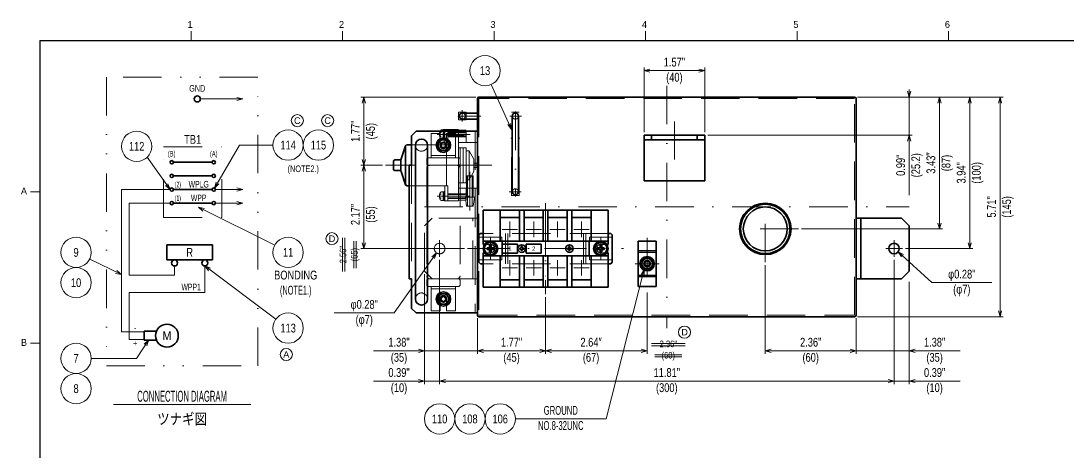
# Model space of a CAD drawing. Header units: millimetres. Extents: x 7 to 587, y 2 to 418.
# Drawn here: x 26.8 to 372.5, y 274.1 to 416.4 of the extents above; entities that cross this region are included whole.
import ezdxf
from ezdxf.enums import TextEntityAlignment as Align

# ---------------------------------------------------------------- set-up
doc = ezdxf.new("R2010")
doc.units = ezdxf.units.MM
for name, pattern in [('DASHDOT', [25.3, 12.7, -6.3, 0, -6.3]), ('DASHED', [19, 12.7, -6.3]), ('DIVIDE', [31.6, 12.7, -6.3, 0, -6.3, 0, -6.3])]:
    doc.linetypes.add(name, pattern=pattern)
for name, color, linetype in [('GR1_01', 7, 'Continuous'), ('GR1_02', 7, 'Continuous'), ('GR1_03', 7, 'Continuous'), ('GR1_04', 7, 'Continuous'), ('GR1_05', 7, 'Continuous'), ('GR1_06', 7, 'Continuous'), ('GR1_08', 7, 'Continuous'), ('GR1_10', 7, 'Continuous'), ('GR1_11', 7, 'Continuous'), ('GR1_12', 7, 'Continuous'), ('GR1_14', 7, 'Continuous'), ('GR1_15', 7, 'Continuous'), ('GR1_16', 7, 'Continuous'), ('GR2_02', 7, 'Continuous'), ('GR2_03', 7, 'Continuous'), ('GR2_05', 7, 'Continuous'), ('図面枠C7M', 7, 'Continuous'), ('表題、部品表_rev', 7, 'Continuous')]:
    doc.layers.add(name, color=color, linetype=linetype)
doc.styles.add('HG丸ｺﾞｼｯｸM-PRO', font='')
doc.styles.get('HG丸ｺﾞｼｯｸM-PRO').set_extended_font_data('HG丸ｺﾞｼｯｸM-PRO')

# ---------------------------------------------------------------- blocks, each defined once
blk = doc.blocks.new('BLKF023')
at = {"layer": '図面枠C7M', "color": 4, "linetype": 'Continuous', "lineweight": 13}
for p, q in [((83, 413), (83, 410)), ((133, 413), (133, 410)), ((183, 413), (183, 410)), ((233, 413), (233, 410)), ((283, 413), (283, 410)), ((333, 413), (333, 410)), ((30, 360), (33, 360)), ((30, 310), (33, 310))]:
    blk.add_line(p, q, dxfattribs=at)
at = {"layer": '図面枠C7M', "color": 2, "linetype": 'Continuous', "lineweight": 25}
for q in [(587, 410), (33, 10)]:
    blk.add_line((33, 410), q, dxfattribs=at)
at = {"layer": '図面枠C7M', "color": 4, "linetype": 'Continuous', "lineweight": 13, "style": 'HG丸ｺﾞｼｯｸM-PRO'}
for s, width, p in [('1', 1.003994, (81.79, 413.45)), ('2', 1.003994, (131.79, 413.45)), ('3', 1.003994, (181.79, 413.45)), ('4', 1.003994, (231.79, 413.45)), ('5', 1.003994, (281.79, 413.45)), ('6', 1.003994, (331.79, 413.45)), ('A', 1.002405, (26.79, 358.45)), ('B', 1.004704, (26.79, 308.45))]:
    blk.add_text(s, height=2.25, dxfattribs=dict(at, width=width)).set_placement(p, align=Align.BOTTOM_LEFT)
blk = doc.blocks.new('BLKF035')
at = {"layer": 'GR1_01', "color": 3, "linetype": 'Continuous', "lineweight": 35}
for p, q in [((177.5, 390.75), (177.5, 319.25)), ((178, 391.25), (302, 391.25)), ((302.5, 390.75), (302.5, 319.25)), ((178, 318.75), (302, 318.75))]:
    blk.add_line(p, q, dxfattribs=at)
at = {"layer": 'GR1_01', "color": 4, "linetype": 'DASHED', "lineweight": 13}
for p, q in [((302, 390.75), (178, 390.75)), ((178, 390.75), (178, 319.25)), ((302, 319.25), (302, 390.75)), ((178, 319.25), (302, 319.25))]:
    blk.add_line(p, q, dxfattribs=at)
at = {"layer": 'GR1_01', "color": 3, "linetype": 'Continuous', "lineweight": 35}
for centre, start, end in [((178, 390.75), 90, 180), ((302, 390.75), 0, 90), ((178, 319.25), 180, 270), ((302, 319.25), 270, 0)]:
    blk.add_arc(centre, 0.5, start, end, dxfattribs=at)
blk = doc.blocks.new('BLKF042')
at = {"layer": 'GR1_03', "color": 4, "linetype": 'DASHDOT', "lineweight": 13}
for p, q in [((272.5, 336.75), (272.5, 358.75)), ((283.5, 347.75), (261.5, 347.75))]:
    blk.add_line(p, q, dxfattribs=at)
at = {"layer": 'GR1_03', "color": 3, "linetype": 'Continuous', "lineweight": 35}
for radius in [8.5, 8.15, 7.25]:
    blk.add_circle((272.5, 347.75), radius, dxfattribs=at)
blk = doc.blocks.new('BLKF044')
at = {"layer": 'GR1_02', "color": 4, "linetype": 'DASHDOT', "lineweight": 13}
blk.add_line((242.5, 370.61), (242.5, 383.2), dxfattribs=at)
at = {"layer": 'GR1_02', "color": 3, "linetype": 'Continuous', "lineweight": 35}
for p, q in [((232.5, 378.65), (232.5, 363.65)), ((232.5, 378.65), (252.5, 378.65)), ((232.5, 377.15), (252.5, 377.15)), ((235, 378.65), (235, 377.15)), ((250, 378.65), (250, 377.15)), ((252.5, 378.65), (252.5, 363.65)), ((232.5, 363.65), (252.5, 363.65))]:
    blk.add_line(p, q, dxfattribs=at)
blk = doc.blocks.new('BLKF046')
at = {"layer": 'GR1_06', "color": 3, "linetype": 'Continuous', "lineweight": 35}
for p, q in [((165.663943, 380.345963), (166.15, 380.345963)), ((166.15, 380.420963), (166.5, 380.420963)), ((166.15, 380.420963), (166.15, 380)), ((166.5, 380.445963), (171.25, 380.445963)), ((166.5, 380.445963), (166.5, 380)), ((166.75, 380.445963), (166.75, 380)), ((167.75, 380.445963), (167.75, 380)), ((171.25, 380), (171.25, 380.445963)), ((171.25, 380.25), (173.75, 380.25)), ((173.75, 380.25), (173.75, 380)), ((152.36279, 370.844372), (153.774837, 375.155628)), ((153.75, 375), (153.75, 362.5)), ((154.25, 375.5), (155.75, 375.5)), ((149.75, 367.5), (149.75, 370)), ((151.887627, 370.5), (150.25, 370.5)), ((152.25, 370.655492), (152.25, 366.844509)), ((151.887627, 367), (150.25, 367)), ((152.36279, 366.655628), (153.774837, 362.344372)), ((154.25, 362), (155, 362))]:
    blk.add_line(p, q, dxfattribs=at)
at = {"layer": 'GR1_06', "color": 4, "linetype": 'DASHDOT', "lineweight": 13}
for p, q in [((164.182161, 378.945963), (175.053156, 378.945963)), ((182.22904, 368.75), (147.096587, 368.75)), ((175, 366.539986), (175, 353.75)), ((164.182161, 358.554038), (175.053156, 358.554038))]:
    blk.add_line(p, q, dxfattribs=at)
at = {"layer": 'GR1_06', "color": 4, "linetype": 'DASHED', "lineweight": 13}
for p, q in [((165.663943, 377.545963), (166.15, 377.545963)), ((166.15, 380), (166.15, 377.470963)), ((166.15, 378.79912), (166.5, 379.092805)), ((166.15, 377.470963), (166.5, 377.470963)), ((166.5, 380), (166.5, 377.445963)), ((166.5, 377.445963), (166.75, 377.445963)), ((166.75, 380), (166.75, 375.5)), ((173.024364, 378.75), (167.50815, 378.75)), ((167.75, 380), (167.75, 375.5)), ((167.75, 379.695963), (173.75, 379.695963)), ((167.75, 379.445963), (173.75, 379.445963)), ((167.75, 378.445963), (173.75, 378.445963)), ((167.75, 378.195963), (173.75, 378.195963)), ((171.25, 373.75), (171.25, 380)), ((173.75, 380), (173.75, 376.25)), ((155.75, 375.5), (171.25, 375.5)), ((167.25, 375.5), (167.25, 373.25)), ((171.25, 376.25), (177.5, 376.25)), ((173.75, 374.5), (171.25, 374.5)), ((171.25, 363.75), (171.25, 373.75)), ((171.75, 363), (171.75, 374.5)), ((172.75, 363), (172.75, 374.5)), ((173.75, 363), (173.75, 374.5)), ((174.75, 373.5), (173.75, 373.5)), ((174.75, 364), (174.75, 373.5)), ((176.25, 370.75), (174.75, 373.5)), ((177.5, 376.25), (177.5, 361.25)), ((167.25, 373.25), (167.25, 364.25)), ((176.25, 366.75), (176.25, 370.75)), ((174.75, 364), (176.25, 366.75)), ((177.25, 369.5), (176.25, 369.5)), ((177.25, 368), (176.25, 368)), ((177.25, 368), (177.25, 369.5)), ((167.25, 364.25), (167.25, 362)), ((171.25, 357.054038), (171.25, 363.75)), ((173.75, 363), (171.25, 363)), ((174.75, 364), (173.75, 364)), ((176.125, 365.25), (173.875, 365.25)), ((173.875, 365.25), (173.875, 361.25)), ((174.25, 365.25), (174.25, 355.25)), ((175.75, 365.25), (175.75, 355.25)), ((176.125, 365.25), (176.125, 361.25)), ((155, 362), (171.25, 362)), ((165.663943, 359.954038), (166.15, 359.954038)), ((166.15, 357.079038), (166.15, 360.029038)), ((166.15, 360.029038), (166.5, 360.029038)), ((166.5, 357.054038), (166.5, 360.054038)), ((166.5, 360.054038), (166.75, 360.054038)), ((166.75, 357.054038), (166.75, 362)), ((167.75, 357.054038), (167.75, 362)), ((171.25, 361.25), (177.5, 361.25)), ((173.75, 361.25), (173.75, 358.25)), ((173.875, 361.25), (173.875, 358.25)), ((176.125, 361.25), (176.125, 358.25)), ((165.663943, 357.154038), (166.15, 357.154038)), ((166.15, 358.407195), (166.5, 358.70088)), ((166.15, 357.079038), (166.5, 357.079038)), ((166.5, 357.054038), (171.25, 357.054038)), ((167.75, 359.304038), (173.75, 359.304038)), ((167.75, 359.054038), (173.75, 359.054038)), ((167.75, 358.054038), (173.75, 358.054038)), ((167.75, 357.804038), (173.75, 357.804038)), ((171.25, 357.25), (173.625, 357.25)), ((173.875, 355.25), (173.521019, 358.08185)), ((173.625, 357.25), (173.75, 357.25)), ((173.669917, 358.25), (176.330083, 358.25)), ((173.75, 358.25), (173.75, 357.25)), ((176.125, 355.25), (176.478924, 358.081395)), ((173.875, 355.25), (176.125, 355.25))]:
    blk.add_line(p, q, dxfattribs=at)
at = {"layer": 'GR1_06', "color": 3, "linetype": 'Continuous', "lineweight": 35}
for centre, radius, start, end in [((165.663943, 379.845963), 0.5, 90, 153.256316), ((167.45, 378.945963), 2.5, 153.256316, 155.06342139), ((154.25, 375), 0.5, 90, 180), ((150.25, 370), 0.5, 90, 180), ((151.887627, 371), 0.5, 270, 341.865058), ((150.25, 367.5), 0.5, 180, 270), ((151.887627, 366.5), 0.5, 18.134942, 90), ((154.25, 362.5), 0.5, 180, 270)]:
    blk.add_arc(centre, radius, start, end, dxfattribs=at)
at = {"layer": 'GR1_06', "color": 4, "linetype": 'DASHED', "lineweight": 13}
for centre, radius, start, end in [((167.45, 378.945963), 2.5, 155.06342139, 206.743684), ((165.65, 378.945963), 0.7, 98.213211, 196.25705006), ((165.65, 378.945963), 0.7, 196.25705006, 261.786789), ((165.663943, 378.045963), 0.5, 206.743684, 270), ((167.45, 358.554038), 2.5, 153.256316, 206.743684), ((165.663943, 359.454038), 0.5, 90, 153.256316), ((165.65, 358.554038), 0.7, 98.213211, 261.786789), ((165.663943, 357.654038), 0.5, 206.743684, 270), ((173.669917, 358.1), 0.15, 90, 187.125016), ((176.330083, 358.1), 0.15, 352.874984, 90)]:
    blk.add_arc(centre, radius, start, end, dxfattribs=at)
blk = doc.blocks.new('BLKF047')
at = {"layer": 'GR1_05', "color": 4, "linetype": 'DASHDOT', "lineweight": 13}
for p, q in [((200, 356.25), (200, 326.25)), ((188.19, 345.06), (188.19, 350.14)), ((196.06, 345.06), (196.06, 350.14)), ((203.94, 345.06), (203.94, 350.14)), ((211.81, 345.06), (211.81, 350.14)), ((185.65, 347.6), (190.73, 347.6)), ((193.52, 347.6), (198.6, 347.6)), ((201.4, 347.6), (206.48, 347.6)), ((209.27, 347.6), (214.35, 347.6)), ((181.78, 337.44), (181.78, 345.06)), ((218.22, 337.44), (218.22, 345.06)), ((175.37, 341.25), (224.63, 341.25)), ((188.19, 337.44), (188.19, 332.36)), ((196.06, 337.44), (196.06, 332.36)), ((203.94, 337.44), (203.94, 332.36)), ((211.81, 337.44), (211.81, 332.36)), ((185.65, 334.9), (190.73, 334.9)), ((193.52, 334.9), (198.6, 334.9)), ((201.4, 334.9), (206.48, 334.9)), ((209.27, 334.9), (214.35, 334.9))]:
    blk.add_line(p, q, dxfattribs=at)
at = {"layer": 'GR1_05', "color": 3, "linetype": 'Continuous', "lineweight": 35}
for p, q in [((179.36, 353.95), (220.64, 353.95)), ((179.36, 342.65), (179.36, 353.95)), ((185.01, 353.95), (185.01, 343.66)), ((191.36, 353.95), (191.36, 343.66)), ((192.89, 343.66), (192.89, 353.95)), ((199.24, 343.66), (199.24, 353.95)), ((200.76, 343.66), (200.76, 353.95)), ((207.11, 343.66), (207.11, 353.95)), ((208.64, 343.66), (208.64, 353.95)), ((214.99, 343.66), (214.99, 353.95)), ((220.64, 342.65), (220.64, 353.95)), ((185.01, 351.54), (191.36, 351.54)), ((192.89, 351.54), (199.24, 351.54)), ((200.76, 351.54), (207.11, 351.54)), ((208.64, 351.54), (214.99, 351.54)), ((179.36, 343.66), (220.64, 343.66)), ((179.83, 342.65), (179.36, 342.65)), ((185.65, 343.66), (185.65, 338.84)), ((214.35, 343.66), (214.35, 338.84)), ((220.17, 342.65), (220.64, 342.65)), ((179.36, 339.85), (179.36, 328.55)), ((179.83, 339.85), (179.36, 339.85)), ((179.36, 338.84), (220.64, 338.84)), ((185.01, 328.55), (185.01, 338.84)), ((191.36, 328.55), (191.36, 338.84)), ((192.89, 328.55), (192.89, 338.84)), ((199.24, 328.55), (199.24, 338.84)), ((200.76, 328.55), (200.76, 338.84)), ((207.11, 328.55), (207.11, 338.84)), ((208.64, 328.55), (208.64, 338.84)), ((214.99, 328.55), (214.99, 338.84)), ((220.17, 339.85), (220.64, 339.85)), ((220.64, 339.85), (220.64, 336.64)), ((220.64, 336.64), (220.64, 328.55)), ((179.36, 328.55), (220.64, 328.55)), ((185.01, 330.96), (191.36, 330.96)), ((192.89, 330.96), (199.24, 330.96)), ((200.76, 330.96), (207.11, 330.96)), ((208.64, 330.96), (214.99, 330.96))]:
    blk.add_line(p, q, dxfattribs=at)
at = {"layer": 'GR1_05', "color": 4, "linetype": 'DASHED', "lineweight": 13}
for p, q in [((181.78, 342.65), (179.83, 342.65)), ((218.22, 342.65), (220.17, 342.65)), ((181.78, 339.85), (179.83, 339.85)), ((218.22, 339.85), (220.17, 339.85))]:
    blk.add_line(p, q, dxfattribs=at)
at = {"layer": 'GR1_05', "color": 3, "linetype": 'Continuous', "lineweight": 35}
for centre, start, end in [((181.78, 341.25), 270, 90), ((218.22, 341.25), 90, 270)]:
    blk.add_arc(centre, 2.41, start, end, dxfattribs=at)
at = {"layer": 'GR1_05', "color": 4, "linetype": 'DASHED', "lineweight": 13}
for centre, start, end in [((181.78, 341.25), 270, 90), ((218.22, 341.25), 90, 270)]:
    blk.add_arc(centre, 1.4, start, end, dxfattribs=at)
blk = doc.blocks.new('BLKF056')
at = {"layer": 'GR1_02', "color": 4, "linetype": 'DASHED', "lineweight": 13}
for p, q in [((162.5, 351.25), (160, 348.75)), ((177.5, 351.25), (162.5, 351.25)), ((176, 331.25), (176, 351.25)), ((177.5, 331.25), (177.5, 351.25)), ((160, 333.75), (160, 348.75)), ((162.5, 331.25), (160, 333.75)), ((177.5, 331.25), (162.5, 331.25))]:
    blk.add_line(p, q, dxfattribs=at)
at = {"layer": 'GR1_02', "color": 4, "linetype": 'DASHDOT', "lineweight": 13}
for p, q in [((165, 344), (165, 338.5)), ((167.75, 341.25), (162.25, 341.25))]:
    blk.add_line(p, q, dxfattribs=at)
at = {"layer": 'GR1_02', "color": 4, "linetype": 'DASHED', "lineweight": 13}
blk.add_circle((165, 341.25), 1.75, dxfattribs=at)
blk = doc.blocks.new('BLKF057')
at = {"layer": 'GR1_02', "color": 3, "linetype": 'Continuous', "lineweight": 35}
for p, q in [((302.5, 351.25), (317.5, 351.25)), ((302.5, 331.25), (302.5, 351.25)), ((304, 331.25), (304, 351.25)), ((317.5, 351.25), (320, 348.75)), ((320, 333.75), (320, 348.75)), ((320, 333.75), (317.5, 331.25)), ((302.5, 331.25), (317.5, 331.25))]:
    blk.add_line(p, q, dxfattribs=at)
at = {"layer": 'GR1_02', "color": 4, "linetype": 'DASHDOT', "lineweight": 13}
for p, q in [((315, 344), (315, 338.5)), ((312.25, 341.25), (317.75, 341.25))]:
    blk.add_line(p, q, dxfattribs=at)
at = {"layer": 'GR1_02', "color": 3, "linetype": 'Continuous', "lineweight": 35}
blk.add_circle((315, 341.25), 1.75, dxfattribs=at)
blk = doc.blocks.new('FXTIP_ARROW_S')
at = {"color": 0, "linetype": 'Continuous', "lineweight": -2}
for q in [(-1, 0), (-0.97, 0.26), (-0.97, -0.26)]:
    blk.add_line((0, 0), q, dxfattribs=at)
blk = doc.blocks.new('FXTIP_ARROW_E')
at = {"color": 0, "linetype": 'Continuous', "lineweight": -2}
for q in [(-1, 0), (-0.97, 0.26), (-0.97, -0.26)]:
    blk.add_line((0, 0), q, dxfattribs=at)
blk = doc.blocks.new('BLKF076')
at = {"layer": 'GR2_02', "color": 3, "linetype": 'Continuous', "lineweight": 35}
for p, q in [((90, 342.5), (75, 342.5)), ((75, 342.5), (75, 337.5)), ((90, 337.5), (90, 342.5)), ((75, 337.5), (90, 337.5))]:
    blk.add_line(p, q, dxfattribs=at)
for centre in [(77.5, 336.5), (87.5, 336.5)]:
    blk.add_circle(centre, 1, dxfattribs=at)
at = {"layer": 'GR2_02', "color": 3, "linetype": 'Continuous', "lineweight": 35, "style": 'HG丸ｺﾞｼｯｸM-PRO', "width": 0.781552}
blk.add_text('R', height=2.91, dxfattribs=at).set_placement((82.5, 340), align=Align.MIDDLE_CENTER)
blk = doc.blocks.new('BLKF077')
at = {"layer": 'GR2_02', "color": 4, "linetype": 'DASHDOT', "lineweight": 13}
for p, q in [((73.88, 351.5), (73.88, 374.89)), ((73.88, 374.89), (93.13, 374.89)), ((93.13, 351.5), (93.13, 374.89)), ((73.88, 351.5), (93.13, 351.5))]:
    blk.add_line(p, q, dxfattribs=at)
at = {"layer": 'GR2_02', "color": 3, "linetype": 'Continuous', "lineweight": 35}
for p, q in [((77.11, 369.75), (89.89, 369.75)), ((77.11, 365.25), (89.89, 365.25)), ((77.11, 360.75), (89.89, 360.75)), ((77.11, 356.25), (89.89, 356.25))]:
    blk.add_line(p, q, dxfattribs=at)
for centre in [(76.56, 369.75), (90.44, 369.75), (76.56, 365.25), (90.44, 365.25), (76.56, 360.75), (90.44, 360.75), (76.56, 356.25), (90.44, 356.25)]:
    blk.add_circle(centre, 0.55, dxfattribs=at)
blk = doc.blocks.new('BLKF078')
at = {"layer": 'GR2_02', "color": 3, "linetype": 'Continuous', "lineweight": 35}
for p, q in [((71.563068, 314), (67.5, 314)), ((67.5, 314), (67.5, 311)), ((71.563068, 311), (67.5, 311))]:
    blk.add_line(p, q, dxfattribs=at)
blk.add_circle((75, 312.5), 3.75, dxfattribs=at)
at = {"layer": 'GR2_02', "color": 3, "linetype": 'Continuous', "lineweight": 35, "style": 'HG丸ｺﾞｼｯｸM-PRO', "width": 0.914323}
blk.add_text('M', height=2.909091, dxfattribs=at).set_placement((75, 312.5), align=Align.MIDDLE_CENTER)
blk = doc.blocks.new('BLKF083')
at = {"layer": 'GR1_02', "color": 3, "linetype": 'Continuous', "lineweight": 35}
for p, q in [((155.75, 378.5), (157.25, 380)), ((155.75, 378.5), (155.75, 368.75)), ((157.25, 380), (177.5, 380)), ((177.5, 380), (177.5, 320)), ((155, 368.75), (155, 331.25)), ((155, 368.75), (155.75, 368.75)), ((155, 331.25), (155.75, 331.25)), ((155.75, 331.25), (155.75, 321.5)), ((155.75, 321.5), (157.25, 320)), ((157.25, 320), (177.5, 320))]:
    blk.add_line(p, q, dxfattribs=at)
at = {"layer": 'GR1_02', "color": 4, "linetype": 'DASHED', "lineweight": 13}
for p, q in [((176.75, 380), (176.75, 320)), ((155.75, 368.75), (155.75, 331.25))]:
    blk.add_line(p, q, dxfattribs=at)
blk = doc.blocks.new('BLKF084')
at = {"layer": 'GR1_02', "color": 3, "linetype": 'Continuous', "lineweight": 35}
for p, q in [((230.5, 343.75), (230.5, 328.75)), ((236.5, 343.75), (230.5, 343.75)), ((236.5, 343.75), (236.5, 328.75)), ((236.5, 340.5), (230.5, 340.5)), ((236.5, 332), (230.5, 332)), ((236.5, 328.75), (230.5, 328.75))]:
    blk.add_line(p, q, dxfattribs=at)
at = {"layer": 'GR1_02', "color": 4, "linetype": 'DASHDOT', "lineweight": 13}
for p, q in [((233.5, 344.75), (233.5, 327.75)), ((237.5, 336.25), (229.5, 336.25))]:
    blk.add_line(p, q, dxfattribs=at)
at = {"layer": 'GR1_02', "color": 4, "linetype": 'DASHED', "lineweight": 13}
for p, q in [((236.5, 340), (230.5, 340)), ((236.5, 332.5), (230.5, 332.5))]:
    blk.add_line(p, q, dxfattribs=at)
blk.add_circle((233.5, 336.25), 1.12, dxfattribs=at)
blk = doc.blocks.new('BLKF095')
at = {"layer": 'GR1_10', "color": 3, "linetype": 'Continuous', "lineweight": 35}
for p, q in [((232.49, 338), (231.48, 336.25)), ((231.48, 336.25), (232.49, 334.5)), ((234.51, 338), (232.49, 338)), ((235.52, 336.25), (234.51, 338)), ((234.51, 334.5), (235.52, 336.25)), ((232.49, 334.5), (234.51, 334.5))]:
    blk.add_line(p, q, dxfattribs=at)
for radius in [2.38, 1.75, 1, 0.8]:
    blk.add_circle((233.5, 336.25), radius, dxfattribs=at)
for start, end in [(127.0805, 172.9195), (187.0805, 232.9195), (67.0805, 112.9195), (7.0805, 52.9195), (307.0805, 352.9195), (247.0805, 292.9195)]:
    blk.add_arc((233.5, 336.25), 1.9, start, end, dxfattribs=at)
blk = doc.blocks.new('BLKF112')
at = {"layer": 'GR1_01', "color": 4, "linetype": 'DASHDOT', "lineweight": 13}
for p, q in [((171.04, 385), (178.56, 385)), ((172.5, 383.16), (172.5, 386.98))]:
    blk.add_line(p, q, dxfattribs=at)
at = {"layer": 'GR1_01', "color": 3, "linetype": 'Continuous', "lineweight": 35}
for p, q in [((172.5, 386), (177.5, 386)), ((172.5, 384), (177.5, 384))]:
    blk.add_line(p, q, dxfattribs=at)
blk.add_arc((172.5, 385), 1, 90, 270, dxfattribs=at)
at = {"layer": 'GR1_01', "color": 4, "linetype": 'DASHED', "lineweight": 13}
blk.add_arc((172.5, 385), 1, 270, 90, dxfattribs=at)
blk = doc.blocks.new('BLKF113')
at = {"layer": 'GR1_01', "color": 4, "linetype": 'DASHDOT', "lineweight": 13}
for p, q in [((188.16, 385), (191.98, 385)), ((190, 386.46), (190, 358.49)), ((187.98, 360), (191.89, 360))]:
    blk.add_line(p, q, dxfattribs=at)
at = {"layer": 'GR1_01', "color": 3, "linetype": 'Continuous', "lineweight": 35}
for p, q in [((189, 385), (189, 360)), ((191, 385), (191, 360))]:
    blk.add_line(p, q, dxfattribs=at)
for centre, start, end in [((190, 385), 0, 180), ((190, 360), 180, 0)]:
    blk.add_arc(centre, 1, start, end, dxfattribs=at)
at = {"layer": 'GR1_01', "color": 4, "linetype": 'DASHED', "lineweight": 13}
for centre, start, end in [((190, 385), 180, 0), ((190, 360), 0, 180)]:
    blk.add_arc(centre, 1, start, end, dxfattribs=at)
blk = doc.blocks.new('BLKF121')
at = {"layer": 'GR1_02', "color": 3, "linetype": 'Continuous', "lineweight": 35}
for p, q in [((178, 345.75), (178.5, 346.25)), ((178, 336.75), (178, 345.75)), ((179.3625, 346.25), (178.5, 346.25)), ((221.5, 346.25), (220.6375, 346.25)), ((221.5, 346.25), (222, 345.75)), ((222, 336.75), (222, 345.75)), ((178.5, 336.25), (178, 336.75)), ((179.3625, 336.25), (178.5, 336.25)), ((221.5, 336.25), (220.6375, 336.25)), ((221.5, 336.25), (222, 336.75))]:
    blk.add_line(p, q, dxfattribs=at)
at = {"layer": 'GR1_02', "color": 4, "linetype": 'DASHED', "lineweight": 13}
for p, q in [((220.6375, 346.25), (179.3625, 346.25)), ((186.75, 346.25), (186.75, 336.25)), ((187.5, 346.25), (187.5, 336.25)), ((212.5, 346.25), (212.5, 336.25)), ((213.25, 346.25), (213.25, 336.25)), ((220.6375, 336.25), (179.3625, 336.25))]:
    blk.add_line(p, q, dxfattribs=at)
blk = doc.blocks.new('BLKF122')
at = {"layer": 'GR1_02', "color": 4, "linetype": 'DASHED', "lineweight": 13}
for p, q in [((214.5, 345), (222, 345)), ((214.5, 337.5), (214.5, 345)), ((222, 337.5), (222, 345)), ((222, 337.5), (214.5, 337.5))]:
    blk.add_line(p, q, dxfattribs=at)
blk = doc.blocks.new('BLKF123')
at = {"layer": 'GR1_02', "color": 4, "linetype": 'DASHED', "lineweight": 13}
for p, q in [((185.5, 345), (178, 345)), ((178, 337.5), (178, 345)), ((185.5, 337.5), (185.5, 345)), ((178, 337.5), (185.5, 337.5))]:
    blk.add_line(p, q, dxfattribs=at)
blk = doc.blocks.new('BLKF120')
at = {"layer": 'GR1_02', "color": 4, "linetype": 'DASHDOT', "lineweight": 13}
for p, q in [((200, 351.25), (200, 331.25)), ((181.75, 344.5), (181.75, 338)), ((218.25, 344.5), (218.25, 338)), ((174.25, 341.25), (225.75, 341.25))]:
    blk.add_line(p, q, dxfattribs=at)
at = {"layer": 'GR1_02', "color": 3, "linetype": 'Continuous', "lineweight": 35}
blk.add_blockref('BLKF121', (0, 0), dxfattribs=at)
at = {"layer": 'GR1_02', "color": 4, "linetype": 'DASHED', "lineweight": 13}
for name in ['BLKF123', 'BLKF122']:
    blk.add_blockref(name, (0, 0), dxfattribs=at)
blk = doc.blocks.new('BLKF134')
at = {"layer": 'GR1_10', "color": 3, "linetype": 'Continuous', "lineweight": 35}
for p, q in [((181.475, 342.35), (182.025, 342.35)), ((181.475, 342.35), (181.475, 341.8)), ((182.025, 342.35), (182.025, 341.8)), ((180.65, 341.525), (180.65, 340.975)), ((180.65, 341.525), (181.2, 341.525)), ((180.65, 340.975), (181.2, 340.975)), ((181.475, 340.7), (181.475, 340.15)), ((181.475, 340.15), (182.025, 340.15)), ((182.025, 340.7), (182.025, 340.15)), ((182.3, 341.525), (182.85, 341.525)), ((182.3, 340.975), (182.85, 340.975)), ((182.85, 341.525), (182.85, 340.975))]:
    blk.add_line(p, q, dxfattribs=at)
for radius in [2.375, 2]:
    blk.add_circle((181.75, 341.25), radius, dxfattribs=at)
for centre, start, end in [((181.2, 341.8), 270, 0), ((181.2, 340.7), 0, 90), ((182.3, 341.8), 180, 270), ((182.3, 340.7), 90, 180)]:
    blk.add_arc(centre, 0.275, start, end, dxfattribs=at)
blk = doc.blocks.new('BLKF135')
at = {"layer": 'GR1_10', "color": 3, "linetype": 'Continuous', "lineweight": 35}
for p, q in [((217.975, 342.35), (218.525, 342.35)), ((217.975, 342.35), (217.975, 341.8)), ((218.525, 342.35), (218.525, 341.8)), ((217.15, 341.525), (217.15, 340.975)), ((217.15, 341.525), (217.7, 341.525)), ((217.15, 340.975), (217.7, 340.975)), ((217.975, 340.7), (217.975, 340.15)), ((217.975, 340.15), (218.525, 340.15)), ((218.525, 340.7), (218.525, 340.15)), ((218.8, 341.525), (219.35, 341.525)), ((218.8, 340.975), (219.35, 340.975)), ((219.35, 341.525), (219.35, 340.975))]:
    blk.add_line(p, q, dxfattribs=at)
for radius in [2.375, 2]:
    blk.add_circle((218.25, 341.25), radius, dxfattribs=at)
for centre, start, end in [((217.7, 341.8), 270, 0), ((217.7, 340.7), 0, 90), ((218.8, 341.8), 180, 270), ((218.8, 340.7), 90, 180)]:
    blk.add_arc(centre, 0.275, start, end, dxfattribs=at)
blk = doc.blocks.new('BLKF136')
at = {"layer": 'GR1_05', "color": 3, "linetype": 'Continuous', "lineweight": 35}
for p, q in [((207.199, 341.41875), (207.199, 341.08125)), ((207.199, 341.41875), (207.5365, 341.41875)), ((207.199, 341.08125), (207.5365, 341.08125)), ((207.70525, 341.925), (208.04275, 341.925)), ((207.70525, 341.925), (207.70525, 341.5875)), ((207.70525, 340.9125), (207.70525, 340.575)), ((207.70525, 340.575), (208.04275, 340.575)), ((208.04275, 341.925), (208.04275, 341.5875)), ((208.04275, 340.9125), (208.04275, 340.575)), ((208.2115, 341.41875), (208.549, 341.41875)), ((208.2115, 341.08125), (208.549, 341.08125)), ((208.549, 341.41875), (208.549, 341.08125))]:
    blk.add_line(p, q, dxfattribs=at)
blk.add_circle((207.874, 341.25), 1.25, dxfattribs=at)
for centre, start, end in [((207.5365, 341.5875), 270, 0), ((207.5365, 340.9125), 0, 90), ((208.2115, 341.5875), 180, 270), ((208.2115, 340.9125), 90, 180)]:
    blk.add_arc(centre, 0.16875, start, end, dxfattribs=at)
blk = doc.blocks.new('BLKF137')
at = {"layer": 'GR1_05', "color": 3, "linetype": 'Continuous', "lineweight": 35}
for p, q in [((191.451, 341.41875), (191.451, 341.08125)), ((191.451, 341.41875), (191.7885, 341.41875)), ((191.451, 341.08125), (191.7885, 341.08125)), ((191.95725, 341.925), (192.29475, 341.925)), ((191.95725, 341.925), (191.95725, 341.5875)), ((191.95725, 340.9125), (191.95725, 340.575)), ((191.95725, 340.575), (192.29475, 340.575)), ((192.29475, 341.925), (192.29475, 341.5875)), ((192.29475, 340.9125), (192.29475, 340.575)), ((192.4635, 341.41875), (192.801, 341.41875)), ((192.4635, 341.08125), (192.801, 341.08125)), ((192.801, 341.41875), (192.801, 341.08125))]:
    blk.add_line(p, q, dxfattribs=at)
blk.add_circle((192.126, 341.25), 1.25, dxfattribs=at)
for centre, start, end in [((191.7885, 341.5875), 270, 0), ((191.7885, 340.9125), 0, 90), ((192.4635, 341.5875), 180, 270), ((192.4635, 340.9125), 90, 180)]:
    blk.add_arc(centre, 0.16875, start, end, dxfattribs=at)
blk = doc.blocks.new('BLKF138')
at = {"layer": 'GR1_11', "color": 3, "linetype": 'Continuous', "lineweight": 35}
for p, q in [((193.563, 342.75), (198.563, 342.75)), ((193.563, 339.75), (193.563, 342.75)), ((198.563, 339.75), (198.563, 342.75)), ((193.563, 339.75), (198.563, 339.75))]:
    blk.add_line(p, q, dxfattribs=at)
blk = doc.blocks.new('BLKF139')
at = {"layer": 'GR1_11', "color": 3, "linetype": 'Continuous', "lineweight": 35}
for p, q in [((185.689, 342.75), (190.689, 342.75)), ((185.689, 339.75), (185.689, 342.75)), ((190.689, 339.75), (190.689, 342.75)), ((185.689, 339.75), (190.689, 339.75))]:
    blk.add_line(p, q, dxfattribs=at)
blk = doc.blocks.new('BLKF145')
at = {"layer": 'GR1_08', "color": 3, "linetype": 'Continuous', "lineweight": 35}
for p, q in [((157, 375.4), (157, 324.6)), ((161, 375.4), (161, 324.6))]:
    blk.add_line(p, q, dxfattribs=at)
for centre, start, end in [((159, 375.4), 0, 180), ((159, 324.6), 180, 0)]:
    blk.add_arc(centre, 2, start, end, dxfattribs=at)
at = {"layer": 'GR1_08', "color": 4, "linetype": 'DASHED', "lineweight": 13}
for centre, start, end in [((159, 375.4), 180, 0), ((159, 324.6), 0, 180)]:
    blk.add_arc(centre, 2, start, end, dxfattribs=at)
blk = doc.blocks.new('BLKF155')
at = {"layer": 'GR1_12', "color": 4, "linetype": 'DIVIDE', "lineweight": 13}
for p, q in [((188.75, 358.75), (188.75, 386.25)), ((188.75, 386.25), (191.25, 386.25)), ((191.25, 358.75), (191.25, 386.25)), ((188.75, 358.75), (191.25, 358.75))]:
    blk.add_line(p, q, dxfattribs=at)
blk = doc.blocks.new('BLKF159')
at = {"layer": 'GR1_12', "color": 4, "linetype": 'DIVIDE', "lineweight": 13}
for p, q in [((171.25, 386.25), (173.75, 386.25)), ((171.25, 386.25), (171.25, 383.75)), ((171.25, 383.75), (173.75, 383.75)), ((173.75, 386.25), (173.75, 383.75))]:
    blk.add_line(p, q, dxfattribs=at)
blk = doc.blocks.new('BLKF170')
at = {"layer": 'GR1_04', "color": 4, "linetype": 'DASHED', "lineweight": 13}
for p, q in [((160.75, 330.75), (160.75, 329.25)), ((171.25, 331.25), (161.25, 331.25)), ((161.25, 328.75), (171.25, 328.75)), ((171.75, 330.75), (171.75, 329.25))]:
    blk.add_line(p, q, dxfattribs=at)
for centre, start, end in [((161.25, 330.75), 90, 180), ((161.25, 329.25), 180, 270), ((171.25, 330.75), 0, 90), ((171.25, 329.25), 270, 0)]:
    blk.add_arc(centre, 0.5, start, end, dxfattribs=at)
blk = doc.blocks.new('BLKF171')
at = {"layer": 'GR1_04', "color": 4, "linetype": 'DASHED', "lineweight": 13}
for p, q in [((160.75, 369.25), (160.75, 370.75)), ((161.25, 371.25), (171.25, 371.25)), ((171.75, 369.25), (171.75, 370.75)), ((171.25, 368.75), (161.25, 368.75))]:
    blk.add_line(p, q, dxfattribs=at)
for centre, start, end in [((161.25, 370.75), 90, 180), ((171.25, 370.75), 0, 90), ((161.25, 369.25), 180, 270), ((171.25, 369.25), 270, 0)]:
    blk.add_arc(centre, 0.5, start, end, dxfattribs=at)
blk = doc.blocks.new('BLKF172')
at = {"layer": 'GR1_04', "color": 4, "linetype": 'DASHED', "lineweight": 13}
for p, q in [((160.75, 367.75), (160.75, 332.25)), ((161.75, 368.75), (170.75, 368.75)), ((171.75, 367.75), (171.75, 332.25)), ((161.75, 331.25), (170.75, 331.25))]:
    blk.add_line(p, q, dxfattribs=at)
for centre, start, end in [((161.75, 367.75), 90, 180), ((170.75, 367.75), 0, 90), ((161.75, 332.25), 180, 270), ((170.75, 332.25), 270, 0)]:
    blk.add_arc(centre, 1, start, end, dxfattribs=at)
blk = doc.blocks.new('BLKF173')
at = {"layer": 'GR1_04', "color": 4, "linetype": 'DASHED', "lineweight": 13}
for p, q in [((162.25, 328.75), (162.25, 320.75)), ((170.25, 328.75), (162.25, 328.75)), ((170.25, 328.75), (170.25, 320.75)), ((170.25, 328), (162.25, 328)), ((165.2, 324.75), (165.2, 320.75)), ((167.3, 324.75), (167.3, 320.75)), ((165.2, 320.75), (162.25, 320.75)), ((170.25, 320.75), (167.3, 320.75))]:
    blk.add_line(p, q, dxfattribs=at)
blk.add_arc((166.25, 324.75), 1.05, 0, 180, dxfattribs=at)
blk = doc.blocks.new('BLKF174')
at = {"layer": 'GR1_04', "color": 4, "linetype": 'DASHED', "lineweight": 13}
for p, q in [((162.25, 371.25), (162.25, 379.25)), ((165.2, 379.25), (162.25, 379.25)), ((165.2, 375.25), (165.2, 379.25)), ((170.25, 379.25), (167.3, 379.25)), ((167.3, 375.25), (167.3, 379.25)), ((170.25, 371.25), (170.25, 379.25)), ((170.25, 372), (162.25, 372)), ((170.25, 371.25), (162.25, 371.25))]:
    blk.add_line(p, q, dxfattribs=at)
blk.add_arc((166.25, 375.25), 1.05, 180, 0, dxfattribs=at)
blk = doc.blocks.new('BLKF169')
at = {"layer": 'GR1_04', "color": 4, "linetype": 'DASHED', "lineweight": 13}
for name in ['BLKF174', 'BLKF171', 'BLKF172', 'BLKF170', 'BLKF173']:
    blk.add_blockref(name, (0, 0), dxfattribs=at)
blk = doc.blocks.new('BLKF193')
at = {"layer": 'GR1_10', "color": 3, "linetype": 'Continuous', "lineweight": 35}
for p, q in [((165.24, 377.15), (164.23, 375.4)), ((167.26, 377.15), (165.24, 377.15)), ((168.27, 375.4), (167.26, 377.15)), ((164.23, 375.4), (165.24, 373.65)), ((165.24, 373.65), (167.26, 373.65)), ((167.26, 373.65), (168.27, 375.4))]:
    blk.add_line(p, q, dxfattribs=at)
for radius in [2.38, 1.75, 1, 0.8]:
    blk.add_circle((166.25, 375.4), radius, dxfattribs=at)
blk = doc.blocks.new('BLKF194')
at = {"layer": 'GR1_10', "color": 3, "linetype": 'Continuous', "lineweight": 35}
for p, q in [((165.24, 326.35), (164.23, 324.6)), ((167.26, 326.35), (165.24, 326.35)), ((168.27, 324.6), (167.26, 326.35)), ((164.23, 324.6), (165.24, 322.85)), ((165.24, 322.85), (167.26, 322.85)), ((167.26, 322.85), (168.27, 324.6))]:
    blk.add_line(p, q, dxfattribs=at)
for radius in [2.38, 1.75, 1, 0.8]:
    blk.add_circle((166.25, 324.6), radius, dxfattribs=at)
blk = doc.blocks.new('BLKF211')
at = {"layer": '表題、部品表_rev', "color": 4, "linetype": 'Continuous', "lineweight": 13}
blk.add_circle((114.39, 306.27), 2, dxfattribs=at)
at = {"layer": '表題、部品表_rev', "color": 4, "linetype": 'Continuous', "lineweight": 13, "style": 'HG丸ｺﾞｼｯｸM-PRO', "width": 1.042301}
blk.add_text('A', height=2.18, dxfattribs=at).set_placement((114.39, 306.27), align=Align.MIDDLE_CENTER)
blk = doc.blocks.new('BLKF222')
at = {"layer": 'GR2_05', "color": 4, "linetype": 'Continuous', "lineweight": 13}
blk.add_circle((118.04, 383.5), 2, dxfattribs=at)
at = {"layer": 'GR2_05', "color": 4, "linetype": 'Continuous', "lineweight": 13, "style": 'HG丸ｺﾞｼｯｸM-PRO', "width": 1.042931}
blk.add_text('C', height=2.18, rotation=360, dxfattribs=at).set_placement((118.04, 383.5), align=Align.MIDDLE_CENTER)
blk = doc.blocks.new('BLKF223')
at = {"layer": 'GR2_05', "color": 4, "linetype": 'Continuous', "lineweight": 13}
blk.add_circle((128.04, 383.5), 2, dxfattribs=at)
at = {"layer": 'GR2_05', "color": 4, "linetype": 'Continuous', "lineweight": 13, "style": 'HG丸ｺﾞｼｯｸM-PRO', "width": 1.042931}
blk.add_text('C', height=2.18, rotation=360, dxfattribs=at).set_placement((128.04, 383.5), align=Align.MIDDLE_CENTER)
blk = doc.blocks.new('BLKF226')
at = {"layer": 'GR1_14', "color": 4, "linetype": 'Continuous', "lineweight": 13}
blk.add_circle((245.86, 313.65), 2, dxfattribs=at)
at = {"layer": 'GR1_14', "color": 4, "linetype": 'Continuous', "lineweight": 13, "style": 'HG丸ｺﾞｼｯｸM-PRO', "width": 1.042833}
blk.add_text('D', height=2.18, dxfattribs=at).set_placement((245.86, 313.65), align=Align.MIDDLE_CENTER)
blk = doc.blocks.new('BLKF227')
at = {"layer": 'GR1_14', "color": 4, "linetype": 'Continuous', "lineweight": 13}
blk.add_circle((129.47, 344.51), 2, dxfattribs=at)
at = {"layer": 'GR1_14', "color": 4, "linetype": 'Continuous', "lineweight": 13, "style": 'HG丸ｺﾞｼｯｸM-PRO', "width": 1.042833}
blk.add_text('D', height=2.18, dxfattribs=at).set_placement((129.47, 344.51), align=Align.MIDDLE_CENTER)

msp = doc.modelspace()

# ---------------------------------------------------------------- linework, layer by layer
at = {"layer": 'GR1_01', "color": 4, "linetype": 'DASHDOT', "lineweight": 13}
for p, q in [((240, 395), (240, 315)), ((160, 355), (320, 355))]:
    msp.add_line(p, q, dxfattribs=at)
at = {"layer": 'GR1_14', "color": 4, "linetype": 'Continuous', "lineweight": 13}
for p, q in [((133, 333.69), (133, 344.79)), ((133.75, 333.69), (133.75, 344.79)), ((136.69, 334.78), (136.69, 343.68)), ((137.44, 334.78), (137.44, 343.68)), ((234.94, 309.9), (246.04, 309.9)), ((234.94, 309.15), (246.04, 309.15)), ((236.03, 306.21), (244.93, 306.21)), ((236.03, 305.46), (244.93, 305.46))]:
    msp.add_line(p, q, dxfattribs=at)
at = {"layer": 'GR1_15', "color": 4, "linetype": 'Continuous', "lineweight": 13}
for p, q in [((188.75, 380.62), (182.06, 395.44)), ((232.49, 334.5), (220, 285)), ((220, 285), (190, 285))]:
    msp.add_line(p, q, dxfattribs=at)
for centre in [(180, 400), (165, 285), (175, 285), (185, 285)]:
    msp.add_circle(centre, 5, dxfattribs=at)
at = {"layer": 'GR1_16', "color": 4, "linetype": 'Continuous', "lineweight": 13}
for p, q in [((232.5, 379.65), (232.5, 401)), ((252.5, 379.65), (252.5, 401)), ((232.5, 400), (252.5, 400)), ((177, 391.25), (139, 391.25)), ((140, 368.75), (140, 391.25)), ((303, 391.25), (351, 391.25)), ((303, 391.25), (341, 391.25)), ((303, 391.25), (331, 391.25)), ((303, 391.25), (321, 391.25)), ((320, 391.25), (320, 393.75)), ((320, 378.65), (320, 391.25)), ((330, 347.75), (330, 391.25)), ((340, 341.25), (340, 391.25)), ((350, 318.75), (350, 391.25)), ((253.5, 378.65), (321, 378.65)), ((320, 358.89), (320, 378.65)), ((146.1, 368.75), (139, 368.75)), ((140, 341.25), (140, 368.75)), ((284.5, 347.75), (331, 347.75)), ((173.25, 341.25), (139, 341.25)), ((163.99, 339.82), (150, 320)), ((316.4, 340.2), (327.5, 330)), ((318.75, 341.25), (341, 341.25)), ((165, 337.5), (165, 296.5)), ((272.5, 335.75), (272.5, 306.5)), ((315, 337.5), (315, 296.5)), ((160, 332.78), (160, 296.5)), ((160, 330.25), (160, 306.5)), ((320, 330.25), (320, 306.5)), ((320, 330.25), (320, 296.5)), ((327.5, 330), (347.26, 330)), ((200, 325.25), (200, 306.5)), ((233.5, 326.75), (233.5, 306.5)), ((150, 320), (130.24, 320)), ((177.5, 318.25), (177.5, 306.5)), ((177.5, 318.25), (177.5, 306.5)), ((302.5, 318.25), (302.5, 306.5)), ((302.5, 318.25), (302.5, 306.5)), ((303, 318.75), (351, 318.75)), ((143.2, 307.5), (160, 307.5)), ((160, 307.5), (177.5, 307.5)), ((177.5, 307.5), (180, 307.5)), ((177.5, 307.5), (200, 307.5)), ((200, 307.5), (233.5, 307.5)), ((272.5, 307.5), (302.5, 307.5)), ((300, 307.5), (302.5, 307.5)), ((302.5, 307.5), (320, 307.5)), ((320, 307.5), (336.8, 307.5)), ((143.2, 297.5), (160, 297.5)), ((160, 297.5), (165, 297.5)), ((165, 297.5), (315, 297.5)), ((315, 297.5), (320, 297.5)), ((320, 297.5), (336.8, 297.5))]:
    msp.add_line(p, q, dxfattribs=at)
at = {"layer": 'GR2_02', "color": 4, "linetype": 'Continuous', "lineweight": 13}
for p, q in [((86, 390.66), (100, 390.66)), ((90.99, 360.75), (100, 360.75)), ((90.99, 356.25), (100, 356.25))]:
    msp.add_line(p, q, dxfattribs=at)
at = {"layer": 'GR2_02', "color": 3, "linetype": 'Continuous', "lineweight": 35}
msp.add_circle((85, 390.66), 1, dxfattribs=at)
at = {"layer": 'GR2_03', "color": 4, "linetype": 'DIVIDE', "lineweight": 13}
for p, q in [((105, 397.89), (55, 397.89)), ((55, 397.89), (55, 302.5)), ((105, 302.5), (105, 397.89)), ((55, 302.5), (105, 302.5))]:
    msp.add_line(p, q, dxfattribs=at)
at = {"layer": 'GR2_03', "color": 4, "linetype": 'Continuous', "lineweight": 13}
for p, q in [((76.01, 360.75), (60, 360.75)), ((60, 360.75), (60, 313.75)), ((76.01, 356.25), (62.5, 356.25)), ((62.5, 356.25), (62.5, 332.5)), ((77.5, 335.5), (77.5, 332.5)), ((87.5, 335.5), (87.5, 326.71)), ((77.5, 332.5), (62.5, 332.5)), ((87.5, 326.71), (62.5, 326.71)), ((62.5, 326.71), (62.5, 311.25)), ((67.5, 313.75), (60, 313.75)), ((62.5, 311.25), (67.5, 311.25)), ((57.3, 289.8), (102.7, 289.8))]:
    msp.add_line(p, q, dxfattribs=at)
at = {"layer": 'GR2_05', "color": 4, "linetype": 'Continuous', "lineweight": 13}
for p, q in [((90.71, 361.23), (98.91, 375.43)), ((98.91, 375.43), (110, 375.43)), ((76.01, 360.75), (68.51, 371.43)), ((85.39, 354.88), (110.6, 342.37)), ((60, 332.69), (49.49, 337.81)), ((87.5, 335.5), (110.99, 317.99)), ((68.95, 311), (65, 305)), ((65, 305), (50, 305))]:
    msp.add_line(p, q, dxfattribs=at)
for centre in [(115, 375.43), (125, 375.43), (65, 375), (45, 340), (115, 340), (45, 330), (115, 315), (45, 305), (45, 295)]:
    msp.add_circle(centre, 5, dxfattribs=at)

# ---------------------------------------------------------------- block references
at = {"layer": 'GR1_01', "color": 3, "linetype": 'Continuous', "lineweight": 35}
msp.add_blockref('BLKF035', (0, 0), dxfattribs=at)
at = {"layer": 'GR1_01', "color": 3, "linetype": 'Continuous', "lineweight": 13}
msp.add_blockref('BLKF112', (0, 0), dxfattribs=at)
at = {"layer": 'GR1_01', "color": 4, "linetype": 'Continuous', "lineweight": 13}
msp.add_blockref('BLKF113', (0, 0), dxfattribs=at)
at = {"layer": 'GR1_02', "color": 3, "linetype": 'Continuous', "lineweight": 35}
for name in ['BLKF044', 'BLKF083', 'BLKF057', 'BLKF084']:
    msp.add_blockref(name, (0, 0), dxfattribs=at)
at = {"layer": 'GR1_02', "color": 4, "linetype": 'DASHED', "lineweight": 13}
msp.add_blockref('BLKF056', (0, 0), dxfattribs=at)
at = {"layer": 'GR1_02', "color": 4, "linetype": 'DASHDOT', "lineweight": 13}
msp.add_blockref('BLKF120', (0, 0), dxfattribs=at)
at = {"layer": 'GR1_03', "color": 3, "linetype": 'Continuous', "lineweight": 35}
msp.add_blockref('BLKF042', (0, 0), dxfattribs=at)
at = {"layer": 'GR1_04', "color": 4, "linetype": 'DASHED', "lineweight": 13}
msp.add_blockref('BLKF169', (0, 0), dxfattribs=at)
at = {"layer": 'GR1_05', "color": 3, "linetype": 'Continuous', "lineweight": 35}
for name in ['BLKF047', 'BLKF137', 'BLKF136']:
    msp.add_blockref(name, (0, 0), dxfattribs=at)
at = {"layer": 'GR1_06', "color": 4, "linetype": 'DASHED', "lineweight": 13}
msp.add_blockref('BLKF046', (0, 0), dxfattribs=at)
at = {"layer": 'GR1_08', "color": 3, "linetype": 'Continuous', "lineweight": 35}
msp.add_blockref('BLKF145', (0, 0), dxfattribs=at)
at = {"layer": 'GR1_10', "color": 3, "linetype": 'Continuous', "lineweight": 35}
for name in ['BLKF193', 'BLKF134', 'BLKF135', 'BLKF095', 'BLKF194']:
    msp.add_blockref(name, (0, 0), dxfattribs=at)
at = {"layer": 'GR1_11', "color": 3, "linetype": 'Continuous', "lineweight": 35}
for name in ['BLKF139', 'BLKF138']:
    msp.add_blockref(name, (0, 0), dxfattribs=at)
at = {"layer": 'GR1_12', "color": 4, "linetype": 'DIVIDE', "lineweight": 13}
for name in ['BLKF159', 'BLKF155']:
    msp.add_blockref(name, (0, 0), dxfattribs=at)
at = {"layer": 'GR1_14', "color": 4, "linetype": 'Continuous', "lineweight": 13}
for name in ['BLKF227', 'BLKF226']:
    msp.add_blockref(name, (0, 0), dxfattribs=at)
at = {"layer": 'GR1_15', "color": 4, "linetype": 'Continuous', "lineweight": 13, "xscale": 2, "yscale": 2}
for p, rotation in [((188.75, 380.62), 294.3025126760627), ((232.49, 334.5), 75.83893884251482)]:
    msp.add_blockref('FXTIP_ARROW_S', p, dxfattribs=dict(at, rotation=rotation))
at = {"layer": 'GR1_16', "color": 4, "linetype": 'Continuous', "lineweight": 13, "xscale": 2, "yscale": 2}
for name, p, rotation in [('FXTIP_ARROW_S', (232.5, 400), 180), ('FXTIP_ARROW_E', (252.5, 400), 360), ('FXTIP_ARROW_E', (140, 391.25), 90), ('FXTIP_ARROW_S', (320, 391.25), 270), ('FXTIP_ARROW_E', (330, 391.25), 90), ('FXTIP_ARROW_E', (340, 391.25), 90), ('FXTIP_ARROW_E', (350, 391.25), 90), ('FXTIP_ARROW_E', (320, 378.65), 90), ('FXTIP_ARROW_S', (140, 368.75), 270), ('FXTIP_ARROW_E', (140, 368.75), 90), ('FXTIP_ARROW_S', (330, 347.75), 270), ('FXTIP_ARROW_S', (140, 341.25), 270), ('FXTIP_ARROW_S', (340, 341.25), 270), ('FXTIP_ARROW_S', (163.99, 339.82), 54.78240703180732), ('FXTIP_ARROW_S', (316.4, 340.2), 137.4195092166564), ('FXTIP_ARROW_S', (350, 318.75), 270), ('FXTIP_ARROW_E', (160, 307.5), 360), ('FXTIP_ARROW_S', (177.5, 307.5), 180), ('FXTIP_ARROW_S', (177.5, 307.5), 180), ('FXTIP_ARROW_E', (200, 307.5), 360), ('FXTIP_ARROW_S', (200, 307.5), 180), ('FXTIP_ARROW_E', (233.5, 307.5), 360), ('FXTIP_ARROW_S', (272.5, 307.5), 180), ('FXTIP_ARROW_E', (302.5, 307.5), 360), ('FXTIP_ARROW_E', (302.5, 307.5), 360), ('FXTIP_ARROW_S', (320, 307.5), 180), ('FXTIP_ARROW_E', (160, 297.5), 360), ('FXTIP_ARROW_S', (165, 297.5), 180), ('FXTIP_ARROW_E', (315, 297.5), 360), ('FXTIP_ARROW_S', (320, 297.5), 180)]:
    msp.add_blockref(name, p, dxfattribs=dict(at, rotation=rotation))
at = {"layer": 'GR2_02', "color": 4, "linetype": 'Continuous', "lineweight": 13, "xscale": 2, "yscale": 2, "rotation": 360}
for p in [(100, 390.66), (100, 360.75), (100, 356.25)]:
    msp.add_blockref('FXTIP_ARROW_E', p, dxfattribs=at)
at = {"layer": 'GR2_02', "color": 3, "linetype": 'Continuous', "lineweight": 35}
for name in ['BLKF077', 'BLKF076', 'BLKF078']:
    msp.add_blockref(name, (0, 0), dxfattribs=at)
at = {"layer": 'GR2_05', "color": 4, "linetype": 'Continuous', "lineweight": 13}
for name in ['BLKF222', 'BLKF223']:
    msp.add_blockref(name, (0, 0), dxfattribs=at)
at = {"layer": 'GR2_05', "color": 4, "linetype": 'Continuous', "lineweight": 13, "xscale": 2, "yscale": 2}
for p, rotation in [((90.71, 361.23), 240), ((76.01, 360.75), 305.0904499939394), ((85.39, 354.88), 153.614741830185), ((87.5, 335.5), 143.2971449698366), ((60, 332.69), 334.0229319552345), ((68.95, 311), 56.62875568651722)]:
    msp.add_blockref('FXTIP_ARROW_S', p, dxfattribs=dict(at, rotation=rotation))
at = {"layer": '図面枠C7M', "color": 4, "linetype": 'Continuous', "lineweight": 13}
msp.add_blockref('BLKF023', (0, 0), dxfattribs=at)
at = {"layer": '表題、部品表_rev', "color": 4, "linetype": 'Continuous', "lineweight": 13}
msp.add_blockref('BLKF211', (0, 0), dxfattribs=at)

# ---------------------------------------------------------------- texts
at = {"layer": 'GR1_11', "color": 3, "linetype": 'Continuous', "lineweight": 35, "style": 'HG丸ｺﾞｼｯｸM-PRO', "width": 0.784542}
for s, p in [('1', (188.19, 341.25)), ('2', (196.06, 341.25))]:
    msp.add_text(s, height=1.45, dxfattribs=at).set_placement(p, align=Align.MIDDLE_CENTER)
at = {"layer": 'GR1_14', "color": 3, "linetype": 'Continuous', "lineweight": 35, "style": 'HG丸ｺﾞｼｯｸM-PRO'}
for s, rotation, width, p in [('2.56"', 90, 0.784687, (134.86, 339.24)), ('(65)', 90, 0.78367, (138.61, 339.24)), ('2.36"', 0, 0.784687, (240.49, 308.04)), ('(60)', 0, 0.78367, (240.49, 304.29))]:
    msp.add_text(s, height=2.182, rotation=rotation, dxfattribs=dict(at, width=width)).set_placement(p, align=Align.BOTTOM_CENTER)
at = {"layer": 'GR1_15', "color": 3, "linetype": 'Continuous', "lineweight": 35, "style": 'HG丸ｺﾞｼｯｸM-PRO', "width": 0.784542}
for s, p in [('13', (180, 400)), ('110', (165, 285)), ('108', (175, 285)), ('106', (185, 285))]:
    msp.add_text(s, height=2.909, rotation=0, dxfattribs=at).set_placement(p, align=Align.MIDDLE_CENTER)
at = {"layer": 'GR1_15', "color": 3, "linetype": 'Continuous', "lineweight": 35, "style": 'HG丸ｺﾞｼｯｸM-PRO'}
for s, width, p in [('GROUND', 0.652216, (205, 285.5)), ('NO.8-32UNC', 0.651942, (205, 280.5))]:
    msp.add_text(s, height=2.909, dxfattribs=dict(at, width=width)).set_placement(p, align=Align.BOTTOM_CENTER)
at = {"layer": 'GR1_16', "color": 3, "linetype": 'Continuous', "lineweight": 35, "style": 'HG丸ｺﾞｼｯｸM-PRO'}
for s, rotation, width, p in [('1.57"', 0, 0.784687, (242.5, 400.5)), ('(40)', 0, 0.78367, (242.5, 395.5)), ('1.77"', 90, 0.784687, (139.5, 380)), ('(45)', 90, 0.78367, (144.5, 380)), ('0.99"', 90, 0.784687, (319.5, 368.77)), ('(25.2)', 90, 0.784092, (324.5, 368.77)), ('3.43"', 90, 0.784687, (329.5, 369.5)), ('(87)', 90, 0.78367, (334.5, 369.5)), ('3.94"', 90, 0.784687, (339.5, 366.25)), ('(100)', 90, 0.783889, (344.5, 366.25)), ('5.71"', 90, 0.784687, (349.5, 355)), ('(145)', 90, 0.783889, (354.5, 355)), ('2.17″', 90, 0.783902, (139.5, 352.5)), ('(55)', 90, 0.78367, (144.5, 352.5)), ('1.38"', 0, 0.784687, (151.6, 308)), ('1.77"', 0, 0.784687, (188.75, 308)), ('2.64″', 0, 0.783902, (215, 308)), ('2.36"', 0, 0.784687, (287.5, 308)), ('1.38"', 0, 0.784687, (328.4, 308)), ('(35)', 0, 0.78367, (151.6, 303)), ('(45)', 0, 0.78367, (188.75, 303)), ('(67)', 0, 0.78367, (215, 303)), ('(60)', 0, 0.78367, (287.5, 303)), ('(35)', 0, 0.78367, (328.4, 303)), ('0.39"', 0, 0.784687, (151.6, 298)), ('11.81"', 0, 0.784657, (240, 298)), ('0.39"', 0, 0.784687, (328.4, 298)), ('(10)', 0, 0.78367, (151.6, 293)), ('(300)', 0, 0.783889, (240, 293)), ('(10)', 0, 0.78367, (328.4, 293))]:
    msp.add_text(s, height=2.909, rotation=rotation, dxfattribs=dict(at, width=width)).set_placement(p, align=Align.BOTTOM_CENTER)
for s, width, p in [('φ0.28"', 0.783947, (337.38, 330.5)), ('(φ7)', 0.782664, (337.38, 325.5)), ('φ0.28"', 0.783947, (140.12, 320.5)), ('(φ7)', 0.782664, (140.12, 315.5))]:
    msp.add_text(s, height=2.909, dxfattribs=dict(at, width=width)).set_placement(p, align=Align.BOTTOM_CENTER)
at = {"layer": 'GR2_02', "color": 3, "linetype": 'Continuous', "lineweight": 35, "style": 'HG丸ｺﾞｼｯｸM-PRO'}
for s, height, width, p in [('GND', 2.182, 0.691757, (85, 394.16)), ('TB1', 2.909, 0.78382, (83.5, 377.3)), ('(B)', 1.818, 0.621128, (76.56, 372.56)), ('(A)', 1.818, 0.62066, (90.44, 372.56)), ('(2)', 1.818, 0.535158, (78.61, 362.42)), ('WPLG', 2.182, 0.617811, (85.47, 362.5)), ('(1)', 1.818, 0.535158, (78.61, 357.92)), ('WPP', 2.182, 0.617446, (85.47, 358)), ('WPP1', 2.182, 0.61804, (82.99, 328.55)), ('-', 1.82, 1.041667, (64.5, 315)), ('+', 1.82, 1.041667, (64.5, 310))]:
    msp.add_text(s, height=height, dxfattribs=dict(at, width=width)).set_placement(p, align=Align.MIDDLE_CENTER)
at = {"layer": 'GR2_03', "color": 3, "linetype": 'Continuous', "lineweight": 35, "style": 'HG丸ｺﾞｼｯｸM-PRO'}
for s, height, width, p in [('CONNECTION DIAGRAM', 3.6364, 0.521853, (80, 292.5)), ('ツナギ図', 3.636, 0.830707, (80, 285))]:
    msp.add_text(s, height=height, dxfattribs=dict(at, width=width)).set_placement(p, align=Align.MIDDLE_CENTER)
at = {"layer": 'GR2_05', "color": 3, "linetype": 'Continuous', "lineweight": 35, "style": 'HG丸ｺﾞｼｯｸM-PRO'}
for s, height, rotation, width, p in [('114', 2.909, 0, 0.784542, (115, 375.43)), ('112', 2.909, 0, 0.784542, (65, 375)), ('(NOTE2.)', 2.182, 360, 0.691797, (120, 367.6)), ('9', 2.91, 0, 0.784542, (45, 340)), ('11', 2.909, 0, 0.784542, (115, 340)), ('10', 2.909, 0, 0.784542, (45, 330)), ('113', 2.909, 0, 0.784542, (115, 315)), ('7', 2.91, 0, 0.784542, (45, 305)), ('8', 2.91, 0, 0.784542, (45, 295))]:
    msp.add_text(s, height=height, rotation=rotation, dxfattribs=dict(at, width=width)).set_placement(p, align=Align.MIDDLE_CENTER)
for s, width, p in [('115', 0.784542, (125, 375.43)), ('BONDING', 0.782848, (117.5, 332.5)), ('(NOTE1.)', 0.521641, (117.5, 327.5))]:
    msp.add_text(s, height=2.909, dxfattribs=dict(at, width=width)).set_placement(p, align=Align.MIDDLE_CENTER)

doc.saveas('drawing.dxf')
